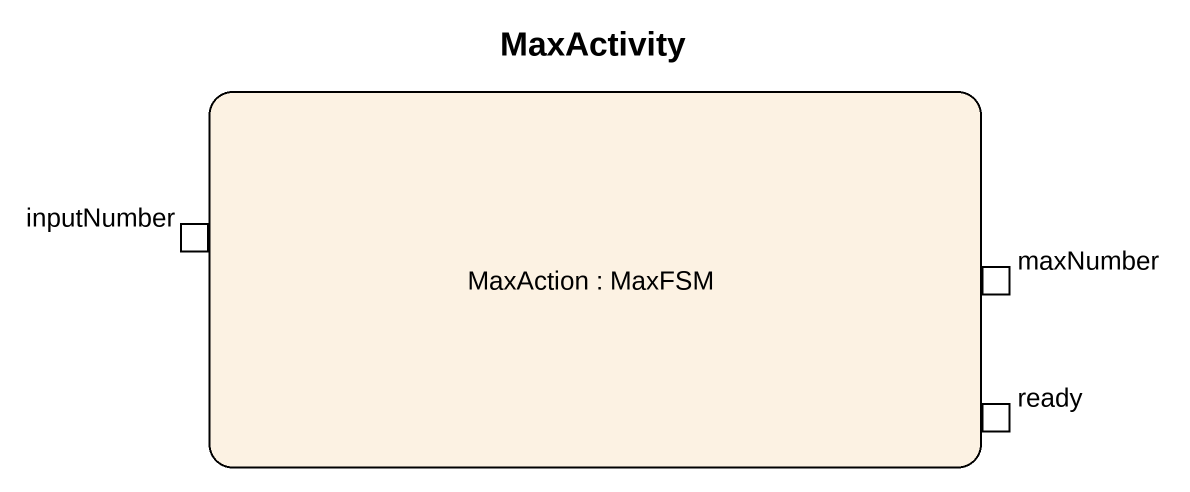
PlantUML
@startuml
title MaxActivity
hide empty description
state "MaxAction : MaxFSM" as MaxAction {
  state inputNumber <<inputPin>>
  state maxNumber <<outputPin>>
  state ready <<outputPin>>
}
@enduml
